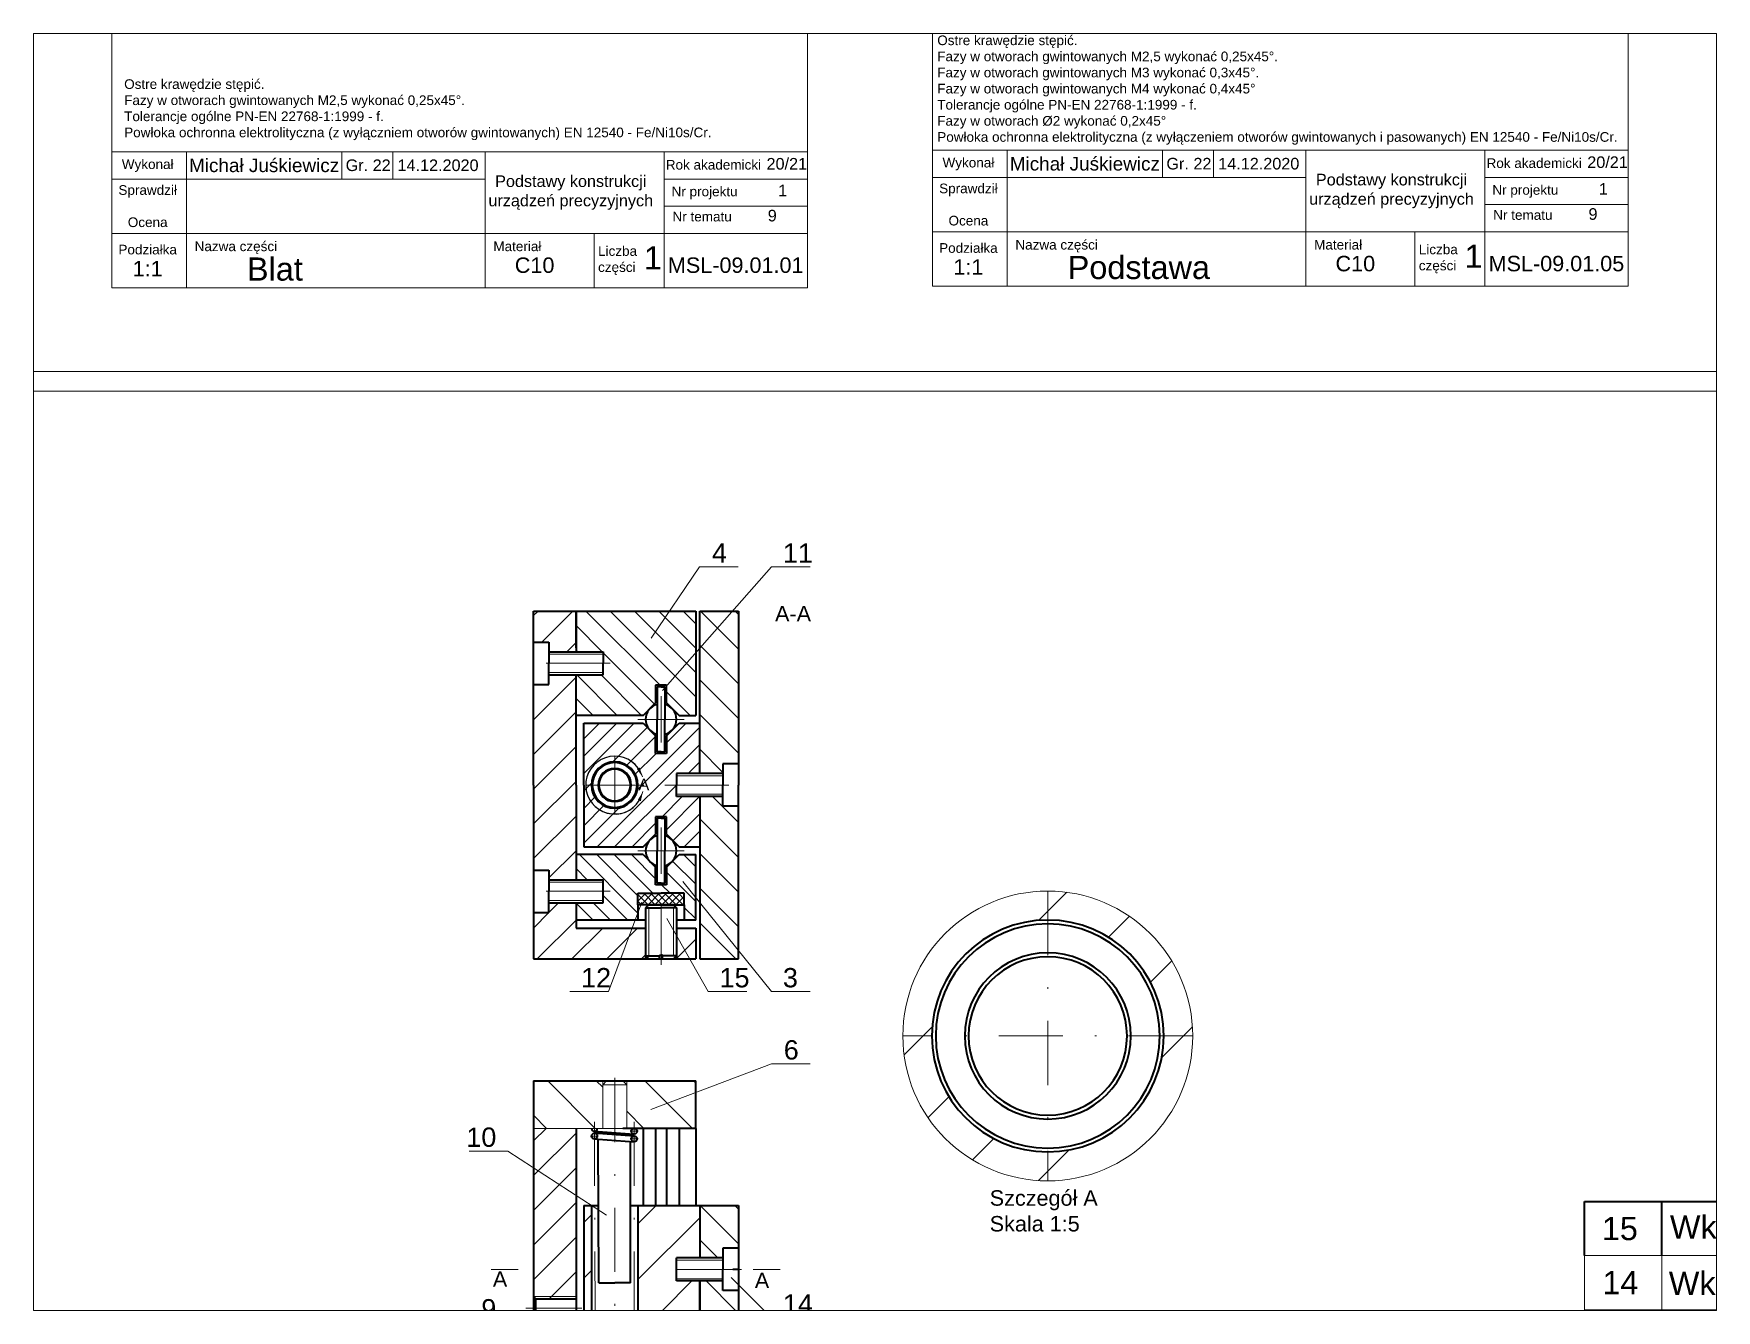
# Paper-space layout 'Układ1' of a CAD drawing. Header units: millimetres. Extents: x 26 to 231, y 20 to 176.
# The model-space entities are those that its viewports show. They can reach past a viewport. Long polylines and large blocks are cut down to what shows.
import ezdxf

# ---------------------------------------------------------------- set-up
doc = ezdxf.new("R2010")
doc.units = ezdxf.units.MM
doc.header["$LTSCALE"] = 3
doc.linetypes.add('DASHDOT', pattern=[2.4649, 1.23245, -0.616225, 0, -0.616225])
for name, color, linetype, lineweight in [('cienkie', 7, 'Continuous', 9), ('gwint', 212, 'Continuous', 13), ('kontur', 7, 'Continuous', 20), ('kontury', 7, 'Continuous', 40), ('kreskowanie', 5, 'Continuous', 13), ('opis', 3, 'Continuous', 20), ('osie', 1, 'DASHDOT', 18), ('pomocnicza', 252, 'Continuous', 13), ('wymiary', 3, 'Continuous', 18)]:
    doc.layers.add(name, color=color, linetype=linetype, lineweight=lineweight)
doc.styles.get("Standard").update_dxf_attribs({"font": 'arial.ttf'})
doc.dimstyles.new('ISO-25', dxfattribs={"dimtxt": 2.5, "dimasz": 2.5, "dimexe": 1.25, "dimexo": 0.625, "dimtad": 1, "dimtxsty": 'Standard', "dimcen": 2.5, "dimadec": 0, "dimazin": 0, "dimtfac": 1, "dimtmove": 0, "dimatfit": 3, "dimfxl": 1, "dimarcsym": 0})

# ---------------------------------------------------------------- blocks, each defined once
blk = doc.blocks.new('*D69')
at = {"layer": 'Defpoints', "color": 0, "transparency": 16777216}
for p in [(645.59, 183.99), (657.26, 180.13), (650.09, 177.99), (657.39, 176.34)]:
    blk.add_point(p, dxfattribs=at)
at = {"layer": 'opis', "color": 0, "lineweight": -2, "transparency": 16777216}
blk.add_arc((650.09, 177.99), 7.5, 35.8301, 328.0627, dxfattribs=at)
at = {"layer": 'opis', "color": 0, "transparency": 16777216}
for points in [[(656.54, 182.57), (655.79, 182.2), (657.27, 180.14)], [(656.07, 174.18), (656.84, 173.86), (657.4, 176.34)]]:
    blk.add_solid(points, dxfattribs=at)

msp = doc.modelspace()

# ---------------------------------------------------------------- hatches: boundary and pattern name
at = {"layer": 'kreskowanie'}
h = msp.add_hatch(dxfattribs=at)
h.set_pattern_fill('ANSI31', color=5)
h.set_pattern_definition([(45, (46.6636, 24.661), (-2.245064, 2.245064), [])])
h.paths.add_polyline_path([(671.781, 420.906), (669.181, 420.906), (669.181, 419.506), (666.781, 419.506), (666.781, 415.756), (671.781, 415.756)])
h.paths.add_polyline_path([(671.781, 427.756), (671.531, 428.006), (666.781, 428.006), (666.781, 425.506), (669.181, 425.506), (669.181, 424.106), (671.781, 424.106)])
h.paths.add_polyline_path([(671.781, 437.006), (671.531, 437.256), (666.781, 437.256), (666.781, 430.006), (671.531, 430.006), (671.781, 430.256)])
h.paths.add_polyline_path([(671.781, 446.256), (671.531, 446.506), (666.781, 446.506), (666.781, 439.256), (671.531, 439.256), (671.781, 439.506)])
h.paths.add_polyline_path([(671.781, 452.406), (669.181, 452.406), (669.181, 451.006), (666.781, 451.006), (666.781, 448.506), (671.531, 448.506), (671.781, 448.756)])
h.paths.add_polyline_path([(671.781, 460.756), (666.781, 460.756), (666.781, 457.006), (669.181, 457.006), (669.181, 455.606), (671.781, 455.606)])
h.paths.add_polyline_path([(638.262, 509.084), (633.012, 509.084), (633.012, 506.684), (631.612, 506.684), (631.612, 504.084), (638.262, 504.084)])
h.paths.add_polyline_path([(628.412, 506.684), (627.012, 506.684), (627.012, 509.084), (609.512, 509.084), (609.262, 508.834), (609.262, 504.084), (628.412, 504.084)])
h.paths.add_polyline_path([(607.262, 508.834), (607.012, 509.084), (589.512, 509.084), (589.512, 506.684), (588.112, 506.684), (588.112, 504.084), (607.262, 504.084)])
h.paths.add_polyline_path([(584.912, 506.684), (583.512, 506.684), (583.512, 509.084), (578.262, 509.084), (578.262, 504.084), (584.912, 504.084)])
h.paths.add_polyline_path([(522.254, 348.337), (611.672, 348.337), (611.672, 361.878), (522.254, 361.878)], flags=9)
h = msp.add_hatch(dxfattribs=at)
h.set_pattern_fill('ANSI31', color=5, scale=2)
h.set_pattern_definition([(45, (184.2766, 486.4835), (-4.49013, 4.49013), [])])
h.paths.add_polyline_path([(671.082, 141.019), (666.082, 141.019), (666.082, 133.019), (671.082, 133.019)])
h.paths.add_polyline_path([(640.082, 141.019), (640.082, 147.519), (633.082, 147.519), (633.082, 145.019), (629.082, 145.019), (629.082, 133.019), (658.082, 133.019), (658.082, 141.019)])
h.paths.add_polyline_path([(629.082, 156.019), (633.082, 156.019), (633.082, 153.519), (640.082, 153.519), (640.082, 178.019), (640.082, 206.519), (633.082, 206.519), (633.082, 204.019), (629.082, 204.019), (629.082, 178.019)])
h.paths.add_polyline_path([(629.082, 223.019), (629.082, 215.019), (633.082, 215.019), (633.082, 212.519), (640.082, 212.519), (640.082, 223.019)])
h = msp.add_hatch(dxfattribs=at)
h.set_pattern_fill('ANSI31', color=5, scale=1.4, angle=-90)
h.set_pattern_definition([(315, (184.2766, 486.4835), (3.14309, 3.14309), [])])
h.paths.add_polyline_path([(647.082, 206.519), (640.082, 206.519), (640.082, 196.019), (657.425, 196.019), (660.682, 199.276), (660.682, 203.819), (663.482, 203.819), (663.482, 199.276), (666.739, 196.019), (671.082, 196.019), (671.082, 223.019), (640.082, 223.019), (640.082, 212.519), (647.082, 212.519), (647.082, 209.519)])
h = msp.add_hatch(dxfattribs=at)
h.set_pattern_fill('ANSI31', color=5, scale=2, angle=-90)
h.set_pattern_definition([(315, (184.2766, 486.4835), (4.49013, 4.49013), [])])
h.paths.add_polyline_path([(672.082, 133.019), (682.082, 133.019), (682.082, 172.519), (678.082, 172.519), (678.082, 175.019), (672.082, 175.019)])
h.paths.add_polyline_path([(672.082, 181.019), (678.082, 181.019), (678.082, 183.519), (682.082, 183.519), (682.082, 223.019), (672.082, 223.019)])
h = msp.add_hatch(dxfattribs=at)
h.set_pattern_fill('ANSI31', color=5)
h.set_pattern_definition([(45, (184.2766, 486.4835), (-2.245064, 2.245064), [])])
h.paths.add_polyline_path([(657.425, 162.019), (660.682, 165.276), (660.682, 169.819), (663.482, 169.819), (663.482, 165.276), (666.739, 162.019), (672.082, 162.019), (672.082, 175.019), (666.082, 175.019), (666.082, 178.019), (666.082, 181.019), (672.082, 181.019), (672.082, 194.019), (666.739, 194.019), (663.482, 190.762), (663.482, 186.219), (660.682, 186.219), (660.682, 190.762), (657.425, 194.019), (642.082, 194.019), (642.082, 178.019), (642.082, 162.019)])
h.paths.add_polyline_path([(644.082, 178.019, -1), (656.082, 178.019, -1)], flags=16)
h.paths.add_polyline_path([(644.282, 178.019, -1), (655.882, 178.019, -1)], flags=0)
h.paths.add_polyline_path([(645.782, 178.019, -1), (654.382, 178.019, -1)], flags=0)
h.paths.add_polyline_path([(645.982, 178.019, -1), (654.182, 178.019, -1)], flags=0)
h = msp.add_hatch(dxfattribs=at)
h.set_pattern_fill('ANSI31', color=5, angle=-90)
h.set_pattern_definition([(315, (184.2766, 486.4835), (2.245064, 2.245064), [])])
h.paths.add_polyline_path([(656.082, 143.019), (656.082, 147.019), (656.082, 150.019), (662.082, 150.019), (668.082, 150.019), (668.082, 147.019), (668.082, 143.019), (671.082, 143.019), (671.082, 160.019), (666.739, 160.019), (663.482, 156.762), (663.482, 152.219), (660.682, 152.219), (660.682, 156.762), (657.425, 160.019), (640.082, 160.019), (640.082, 153.519), (647.082, 153.519), (647.082, 147.519), (640.082, 147.519), (640.082, 143.019)])
h = msp.add_hatch(dxfattribs=at)
h.set_pattern_fill('ANSI37', color=256, scale=0.4, angle=-90)
h.set_pattern_definition([(315, (159.4416, 396.7108), (0.8980256, 0.8980256), []), (45, (159.4416, 396.7108), (-0.8980256, 0.8980256), [])])
h.paths.add_polyline_path([(662.082, 150.019), (656.082, 150.019), (656.082, 147.019), (662.082, 147.019), (668.082, 147.019), (668.082, 150.019)])
h = msp.add_hatch(dxfattribs=at)
h.set_pattern_fill('ANSI31', color=5, scale=5)
h.set_pattern_definition([(45, (-1566.89, 1655.412), (-11.22532, 11.22532), [])])
h.paths.add_polyline_path([(732.138, 113.089, -1), (792.138, 113.089, -1)], flags=16)
h.paths.add_polyline_path([(733.138, 113.089, -1), (791.138, 113.089, -1)], flags=0)
h.paths.add_polyline_path([(740.638, 113.089, -1), (783.638, 113.089, -1)], flags=0)
h.paths.add_polyline_path([(741.638, 113.089, -1), (782.638, 113.089, -1)], flags=0)
edge = h.paths.add_edge_path()
edge.add_arc((762.138, 113.089), 37.5, 0, 360)
h = msp.add_hatch(dxfattribs=at)
h.set_pattern_fill('ANSI31', color=5, scale=2.8, angle=-90)
h.set_pattern_definition([(315, (184.277, 512.212), (6.28618, 6.28618), [])])
h.paths.add_polyline_path([(646.982, 101.467), (639.082, 101.467), (639.082, 97.867), (637.082, 97.867), (637.082, 89.187), (646.982, 89.187)])
h.paths.add_polyline_path([(629.082, 89.187), (637.082, 89.187), (637.082, 97.867), (639.027, 97.867), (639.027, 101.467), (629.082, 101.467)])
h.paths.add_polyline_path([(671.082, 89.187), (671.082, 101.467), (653.182, 101.467), (653.182, 89.187)])
h = msp.add_hatch(dxfattribs=at)
h.set_pattern_fill('ANSI31', color=5, scale=2)
h.set_pattern_definition([(45, (184.2766, 512.212), (-4.49013, 4.49013), [])])
h.paths.add_polyline_path([(640.082, 45.087), (640.082, 89.187), (637.082, 89.187), (637.082, 81.867), (634.582, 81.867), (637.082, 81.867), (637.082, 89.187), (629.082, 89.187), (629.082, 45.687), (629.682, 45.087)])
h.paths.add_polyline_path([(640.082, -17.922), (640.082, 40.287), (629.682, 40.287), (629.082, 39.687), (629.082, -17.322), (629.682, -17.922)])
h.paths.add_polyline_path([(640.082, -88.542), (640.082, -22.722), (629.682, -22.722), (629.082, -23.322), (629.082, -88.542)])
h = msp.add_hatch(dxfattribs=at)
h.set_pattern_fill('ANSI31', color=5, scale=3.2)
h.set_pattern_definition([(45, (184.277, 512.212), (-7.1842, 7.1842), [])])
h.paths.add_polyline_path([(642.082, -50.813), (658.082, -50.813), (658.082, -40.213), (661.082, -38.481), (664.082, -40.213), (664.082, -50.813), (672.082, -50.813), (672.082, -37.313), (666.082, -37.313), (666.082, -31.313), (672.082, -31.313), (672.082, 49.687), (666.082, 49.687), (666.082, 56.287), (666.082, 55.687), (672.082, 55.687), (672.082, 69.187), (656.082, 69.187), (656.082, 30.467), (644.082, 30.467), (644.082, 69.187), (642.082, 69.187)])
h = msp.add_hatch(dxfattribs=at)
h.set_pattern_fill('ANSI31', color=5, scale=2, angle=-90)
h.set_pattern_definition([(315, (184.2766, 512.212), (4.49013, 4.49013), [])])
h.paths.add_polyline_path([(681.582, 11.187), (682.082, 11.687), (682.082, 47.187), (678.082, 47.187), (678.082, 49.687), (672.082, 49.687), (672.082, 11.187)])
h.paths.add_polyline_path([(678.082, 55.687), (678.082, 58.187), (682.082, 58.187), (682.082, 69.187), (672.082, 69.187), (672.082, 55.687)])
h.paths.add_polyline_path([(682.082, -28.813), (682.082, 6.687), (681.582, 7.187), (672.082, 7.187), (672.082, -31.313), (678.082, -31.313), (678.082, -28.813)])
h.paths.add_polyline_path([(682.082, -50.813), (682.082, -39.813), (678.082, -39.813), (678.082, -37.313), (672.082, -37.313), (672.082, -50.813)])

# ---------------------------------------------------------------- linework, layer by layer
at = {"layer": 'cienkie', "lineweight": 5}
for p, q in [((539.29, 341.857), (539.29, 306.708)), ((579.461, 341.857), (579.461, 334.827)), ((592.691, 341.857), (592.691, 334.827)), ((616.588, 341.857), (616.588, 320.768)), ((662.844, 306.708), (662.844, 341.857)), ((751.649, 342.268), (751.649, 307.119)), ((791.819, 342.268), (791.819, 335.238)), ((805.049, 342.268), (805.049, 335.238)), ((828.947, 342.268), (828.947, 321.179)), ((875.202, 307.119), (875.202, 342.268)), ((616.588, 334.827), (519.971, 334.827)), ((699.971, 334.827), (662.844, 334.827)), ((828.947, 335.238), (732.33, 335.238)), ((912.33, 335.238), (875.202, 335.238)), ((699.971, 327.798), (662.844, 327.798)), ((912.33, 328.208), (875.202, 328.208)), ((699.971, 320.768), (519.971, 320.768)), ((644.78, 306.708), (644.78, 320.768)), ((912.33, 321.179), (732.33, 321.179)), ((857.138, 307.119), (857.138, 321.179)), ((519.971, 306.708), (699.971, 306.708)), ((732.33, 307.119), (912.33, 307.119))]:
    msp.add_line(p, q, dxfattribs=at)
at = {"layer": 'cienkie'}
for p, q in [((900.983, 56.258), (1262.515, 56.258)), ((920.983, -153.742), (920.983, 56.258)), ((900.983, 42.258), (1262.515, 42.258))]:
    msp.add_line(p, q, dxfattribs=at)
at = {"layer": 'gwint'}
for p, q in [((633.082, 211.919), (647.082, 211.919)), ((633.082, 207.119), (647.082, 207.119)), ((666.082, 180.419), (678.082, 180.419)), ((666.082, 175.619), (678.082, 175.619)), ((633.082, 152.919), (647.082, 152.919)), ((633.082, 148.119), (647.082, 148.119)), ((658.882, 133.819), (658.882, 146.219)), ((665.282, 133.819), (665.282, 146.219)), ((666.082, 55.087), (678.082, 55.087)), ((666.082, 50.287), (678.082, 50.287)), ((640.082, 45.687), (629.082, 45.687))]:
    msp.add_line(p, q, dxfattribs=at)
at = {"layer": 'kontur'}
for p, q in [((699.971, 341.857), (519.971, 341.857)), ((912.33, 342.268), (732.33, 342.268)), ((616.588, 320.768), (616.588, 306.708)), ((828.947, 321.179), (828.947, 307.119)), ((646.982, 101.467), (646.982, 89.187)), ((646.982, 100.467), (647.982, 101.467)), ((646.982, 100.467), (653.182, 100.467)), ((653.182, 100.467), (652.182, 101.467)), ((653.182, 89.187), (653.182, 101.467)), ((629.082, 89.187), (632.082, 89.187)), ((632.082, 89.187), (647.982, 89.187)), ((652.182, 89.187), (647.982, 89.187)), ((900.983, -153.742), (900.983, 56.258))]:
    msp.add_line(p, q, dxfattribs=at)
at = {"layer": 'kontur', "lineweight": 20}
msp.add_line((1262.515, 279.96), (482.515, 279.96), dxfattribs=at)
at = {"layer": 'kontur'}
for points in [[(519.971, 306.708), (699.971, 306.708), (699.971, 583.708), (519.971, 583.708)], [(732.33, 307.119), (912.33, 307.119), (912.33, 584.119), (732.33, 584.119)]]:
    msp.add_lwpolyline(points, close=True, dxfattribs=at)
at = {"layer": 'kontury'}
for p, q in [((840.862, 395.506), (840.862, 374.506)), ((836.862, 390.006), (836.862, 374.506)), ((836.862, 374.506), (840.862, 374.506)), ((629.082, 178.019), (629.082, 223.019)), ((629.082, 223.019), (671.082, 223.019)), ((640.082, 213.519), (640.082, 223.019)), ((640.082, 223.019), (640.082, 212.519)), ((671.082, 223.019), (671.082, 196.019)), ((672.082, 181.019), (672.082, 223.019)), ((672.082, 223.019), (682.082, 223.019)), ((682.082, 223.019), (682.082, 178.019)), ((629.082, 215.019), (633.082, 215.019)), ((633.082, 215.019), (633.082, 209.519)), ((633.082, 212.519), (647.082, 212.519)), ((633.082, 204.019), (633.082, 209.519)), ((647.082, 212.519), (647.082, 209.519)), ((647.082, 206.519), (647.082, 209.519)), ((633.082, 206.519), (647.082, 206.519)), ((640.082, 178.019), (640.082, 206.519)), ((629.082, 204.019), (633.082, 204.019)), ((663.482, 203.819), (660.682, 203.819)), ((660.682, 203.819), (660.682, 199.276)), ((662.082, 203.419), (661.082, 203.419)), ((661.082, 203.419), (661.082, 195.019)), ((662.082, 203.419), (663.082, 203.419)), ((663.082, 203.419), (663.082, 195.019)), ((663.482, 199.276), (663.482, 203.819)), ((657.425, 196.019), (640.082, 196.019)), ((666.739, 196.019), (671.082, 196.019)), ((642.082, 178.019), (642.082, 194.019)), ((642.082, 194.019), (657.425, 194.019)), ((661.082, 186.619), (661.082, 195.019)), ((663.082, 186.619), (663.082, 195.019)), ((666.739, 194.019), (672.082, 194.019)), ((660.682, 186.219), (660.682, 190.762)), ((663.482, 190.762), (663.482, 186.219)), ((663.482, 186.219), (660.682, 186.219)), ((662.082, 186.619), (661.082, 186.619)), ((662.082, 186.619), (663.082, 186.619)), ((682.082, 183.519), (678.082, 183.519)), ((678.082, 183.519), (678.082, 178.019)), ((678.082, 181.019), (666.082, 181.019)), ((666.082, 181.019), (666.082, 178.019)), ((629.082, 178.019), (629.082, 133.019)), ((640.082, 178.019), (640.082, 153.519)), ((642.082, 178.019), (642.082, 162.019)), ((666.082, 175.019), (666.082, 178.019)), ((678.082, 175.019), (666.082, 175.019)), ((672.082, 175.019), (672.082, 133.019)), ((678.082, 172.519), (678.082, 178.019)), ((682.082, 133.019), (682.082, 178.019)), ((663.482, 169.819), (660.682, 169.819)), ((660.682, 169.819), (660.682, 165.276)), ((663.482, 165.276), (663.482, 169.819)), ((682.082, 172.519), (678.082, 172.519)), ((662.082, 169.419), (661.082, 169.419)), ((661.082, 169.419), (661.082, 161.019)), ((662.082, 169.419), (663.082, 169.419)), ((663.082, 169.419), (663.082, 161.019)), ((642.082, 162.019), (657.425, 162.019)), ((666.739, 162.019), (672.082, 162.019)), ((657.425, 160.019), (640.082, 160.019)), ((660.682, 152.219), (660.682, 156.762)), ((661.082, 152.619), (661.082, 161.019)), ((663.082, 152.619), (663.082, 161.019)), ((663.482, 156.762), (663.482, 152.219)), ((666.739, 160.019), (671.082, 160.019)), ((671.082, 143.019), (671.082, 160.019)), ((629.082, 156.019), (633.082, 156.019)), ((633.082, 156.019), (633.082, 150.519)), ((633.082, 153.519), (647.082, 153.519)), ((647.082, 147.519), (647.082, 153.519)), ((662.082, 152.619), (661.082, 152.619)), ((662.082, 152.619), (663.082, 152.619)), ((633.082, 145.019), (633.082, 150.519)), ((656.082, 147.019), (656.082, 150.019)), ((656.082, 150.019), (662.082, 150.019)), ((663.482, 152.219), (660.682, 152.219)), ((668.082, 150.019), (662.082, 150.019)), ((668.082, 147.019), (668.082, 150.019)), ((629.082, 145.019), (633.082, 145.019)), ((633.082, 147.519), (647.082, 147.519)), ((640.082, 147.519), (640.082, 141.019)), ((662.082, 147.019), (656.082, 147.019)), ((656.082, 147.019), (656.082, 143.019)), ((658.882, 147.019), (658.082, 146.219)), ((658.082, 146.219), (658.082, 133.019)), ((658.082, 146.219), (662.082, 146.219)), ((658.882, 147.019), (662.082, 147.019)), ((665.282, 147.019), (662.082, 147.019)), ((662.082, 147.019), (668.082, 147.019)), ((666.082, 146.219), (662.082, 146.219)), ((665.282, 147.019), (666.082, 146.219)), ((666.082, 146.219), (666.082, 133.019)), ((668.082, 147.019), (668.082, 143.019)), ((658.082, 143.019), (640.082, 143.019)), ((640.082, 141.019), (658.082, 141.019)), ((671.082, 143.019), (666.082, 143.019)), ((666.082, 141.019), (671.082, 141.019)), ((671.082, 141.019), (671.082, 133.019)), ((629.082, 133.019), (671.082, 133.019)), ((658.882, 133.019), (658.082, 133.819)), ((658.082, 133.819), (661.682, 133.819)), ((661.682, 133.019), (661.682, 134.019)), ((661.682, 134.019), (662.082, 134.019)), ((662.482, 134.019), (662.082, 134.019)), ((662.082, 133.019), (662.482, 133.019)), ((662.482, 133.019), (662.482, 134.019)), ((666.082, 133.819), (662.482, 133.819)), ((665.282, 133.019), (666.082, 133.819)), ((672.082, 133.019), (682.082, 133.019)), ((629.082, 101.467), (671.082, 101.467)), ((629.082, 101.467), (629.082, -88.542)), ((671.082, 89.187), (671.082, 101.467)), ((640.082, 89.187), (640.082, -88.542)), ((644.836, 88.437), (645.786, 88.367)), ((645.786, 87.867), (644.836, 87.937)), ((645.786, 88.367), (655.132, 87.687)), ((645.789, 87.867), (645.786, 88.367)), ((655.132, 87.187), (645.789, 87.867)), ((671.082, 89.187), (652.182, 89.187)), ((654.182, 87.256), (654.182, 87.756)), ((657.425, 89.187), (657.425, 69.187)), ((660.682, 89.187), (660.682, 69.187)), ((663.482, 89.187), (663.482, 69.187)), ((666.739, 89.187), (666.739, 69.187)), ((671.082, 89.187), (671.082, 69.187)), ((644.836, 86.437), (645.786, 86.367)), ((645.786, 86.367), (655.132, 85.687)), ((645.982, 49.187), (645.796, 86.366)), ((654.182, 49.187), (654.182, 85.756)), ((900.983, 56.258), (900.983, 70.258)), ((900.983, 70.258), (1262.515, 70.258)), ((920.983, 56.258), (920.983, 70.258)), ((642.082, 69.187), (642.082, -50.813)), ((642.082, 69.187), (645.882, 69.187)), ((644.082, 69.187), (644.082, 30.467)), ((654.182, 69.187), (672.082, 69.187)), ((656.082, 69.187), (656.082, 30.467)), ((672.082, 69.187), (682.082, 69.187)), ((672.082, 69.187), (672.082, 55.687)), ((682.082, 69.187), (682.082, -50.813)), ((682.082, 58.187), (678.082, 58.187)), ((678.082, 58.187), (678.082, 52.687)), ((678.082, 55.687), (666.082, 55.687)), ((666.082, 49.687), (666.082, 55.687)), ((678.082, 47.187), (678.082, 52.687)), ((682.082, 52.687), (680.682, 52.687)), ((645.982, 49.187), (650.082, 49.187)), ((654.182, 49.187), (650.082, 49.187)), ((678.082, 49.687), (666.082, 49.687)), ((672.082, -31.313), (672.082, 49.687)), ((672.082, 49.687), (672.082, -31.313)), ((629.682, 45.087), (629.082, 45.687)), ((629.682, 45.087), (640.082, 45.087)), ((629.682, 40.287), (629.682, 45.087)), ((682.082, 47.187), (678.082, 47.187)), ((629.082, 39.687), (629.682, 40.287)), ((629.682, 40.287), (640.082, 40.287))]:
    msp.add_line(p, q, dxfattribs=at)
at = {"layer": 'kontury', "lineweight": 5}
for p, q in [((519.971, 306.708), (699.971, 306.708)), ((732.33, 307.119), (912.33, 307.119))]:
    msp.add_line(p, q, dxfattribs=at)
at = {"layer": 'kontury'}
for points in [[(657.425, 196.019), (660.682, 199.276)], [(663.482, 199.276), (666.739, 196.019)], [(657.425, 194.019), (660.682, 190.762)], [(663.482, 190.762), (666.739, 194.019)], [(657.425, 162.019), (660.682, 165.276)], [(663.482, 165.276), (666.739, 162.019)], [(657.425, 160.019), (660.682, 156.762)], [(663.482, 156.762), (666.739, 160.019)]]:
    msp.add_lwpolyline(points, dxfattribs=at)
for centre in [(644.836, 87.187), (655.132, 88.437), (655.132, 86.437)]:
    msp.add_circle(centre, 0.75, dxfattribs=at)
for centre, radius, start, end in [((662.082, 195.019), 4, 104.47751, 180), ((662.082, 195.019), 4, 0, 75.52249), ((662.082, 195.019), 4, 180, 255.52249), ((662.082, 195.019), 4, 284.47751, 0), ((650.082, 178.019), 6, 0, 180), ((650.082, 178.019), 5.8, 0, 180), ((650.082, 178.019), 4.3, 0, 180), ((650.082, 178.019), 4.1, 0, 180), ((650.082, 178.019), 6, 180, 0), ((650.082, 178.019), 5.8, 180, 0), ((650.082, 178.019), 4.3, 180, 0), ((650.082, 178.019), 4.1, 180, 0), ((662.082, 161.019), 4, 104.47751, 180), ((662.082, 161.019), 4, 0, 75.52249), ((662.082, 161.019), 4, 180, 255.52249), ((662.082, 161.019), 4, 284.47751, 0), ((762.138, 113.089), 30, 0, 180), ((762.138, 113.089), 29, 0, 180), ((762.138, 113.089), 21.5, 0, 180), ((762.138, 113.089), 20.5, 0, 180), ((762.138, 113.089), 30, 180, 0), ((762.138, 113.089), 29, 180, 0), ((762.138, 113.089), 21.5, 180, 0), ((762.138, 113.089), 20.5, 180, 0), ((644.836, 89.187), 0.75, 180, 0)]:
    msp.add_arc(centre, radius, start, end, dxfattribs=at)
at = {"layer": 'opis'}
for p, q in [((659.507, 216.052), (672.064, 234.477)), ((690.657, 234.477), (662.419, 202.516)), ((682.064, 234.477), (672.064, 234.477)), ((690.657, 234.477), (700.657, 234.477)), ((667.719, 153.02), (690.657, 124.595)), ((648.445, 124.595), (657.124, 147.692)), ((663.537, 143.491), (674.262, 124.595)), ((638.445, 124.595), (648.445, 124.595)), ((674.262, 124.595), (684.262, 124.595)), ((690.657, 124.595), (700.657, 124.595)), ((659.392, 94.088), (690.657, 105.912)), ((700.657, 105.912), (690.657, 105.912)), ((622.403, 83.32), (612.403, 83.32)), ((648.003, 66.72), (622.403, 83.32)), ((618.097, 52.687), (625.097, 52.687)), ((685.876, 52.687), (692.876, 52.687)), ((680.222, 50.557), (690.657, 40.162)), ((690.657, 40.162), (700.657, 40.162))]:
    msp.add_line(p, q, dxfattribs=at)
msp.add_circle((762.138, 113.089), 37.5, dxfattribs=at)
msp.add_arc((650.087, 177.991), 7.482, 16.64201, 347.2508, dxfattribs=at)
at = {"layer": 'osie'}
for p, q in [((648.893, 209.519), (627.334, 209.519)), ((662.082, 189.019), (662.082, 201.019)), ((668.082, 195.019), (656.082, 195.019)), ((650.082, 185.519), (650.082, 170.519)), ((657.582, 178.019), (642.582, 178.019)), ((663.041, 178.019), (683.401, 178.019)), ((662.082, 167.019), (662.082, 155.019)), ((668.082, 161.019), (656.082, 161.019)), ((648.893, 150.519), (627.334, 150.519)), ((762.138, 150.589), (762.138, 75.589)), ((662.082, 131.527), (662.082, 147.369)), ((799.638, 113.089), (724.638, 113.089)), ((650.082, 102.228), (650.082, 28.017)), ((650.082, 102.228), (650.082, 28.017)), ((645.836, 89.187), (643.836, 89.187)), ((645.836, 87.187), (643.836, 87.187)), ((644.836, 90.886), (645.032, 29.52)), ((644.836, 88.187), (644.836, 90.187)), ((644.836, 86.187), (644.836, 88.187)), ((656.132, 88.437), (654.132, 88.437)), ((655.132, 90.886), (655.132, 29.52)), ((655.132, 87.437), (655.132, 89.437)), ((655.132, 85.437), (655.132, 87.437)), ((656.132, 86.437), (654.132, 86.437)), ((682.933, 52.687), (665.155, 52.687)), ((641.588, 42.687), (627.082, 42.687))]:
    msp.add_line(p, q, dxfattribs=at)
at = {"layer": 'pomocnicza'}
msp.add_lwpolyline([(474.715, -229.08), (1270.315, -229.08), (1270.315, 285), (474.715, 285)], close=True, dxfattribs=at)

# ---------------------------------------------------------------- texts
at = {"layer": 'opis'}
for s, width, gutter_width, heights, insert, char_height, attachment_point in [('\\pxqc;Wykonał', 20.0851, 12.5, [6.933], (529.248, 338.286), 2.5, 5), ('Michał Juśkiewicz', 40.17019, 12.5, [0], (559.376, 338.342), 3.5, 5), ('Rok akademicki', 25.70246, 12.5, [7.222], (663.307, 338.503), 2.5, 4), ('\\pxqc;Wykonał', 20.0851, 12.5, [6.933], (741.606, 338.696), 2.5, 5), ('Michał Juśkiewicz', 40.17019, 12.5, [0], (771.734, 338.753), 3.5, 5), ('Rok akademicki', 25.70246, 12.5, [7.222], (875.665, 338.914), 2.5, 4), ('Podstawy konstrukcji urządzeń precyzyjnych', 48.25529, 12.5, [0], (638.716, 331.313), 3, 5), ('Podstawy konstrukcji urządzeń precyzyjnych', 48.25529, 12.5, [0], (851.074, 331.723), 3, 5), ('\\pxqc;Sprawdził\\P\\POcena', 20.0851, 12.5, [0], (529.248, 327.798), 2.5, 5), ('\\pxqc;Sprawdził\\P\\POcena', 20.0851, 12.5, [0], (741.606, 328.208), 2.5, 5), ('Podziałka\\P{\\H1.6x;1:1}', 20.0851, 12.5, [0], (529.248, 313.738), 2.5, 5), ('Podziałka\\P{\\H1.6x;1:1}', 20.0851, 12.5, [0], (741.606, 314.149), 2.5, 5), ('Liczba części', 15.06382, 12.5, [0], (858.138, 314.149), 2.5, 4), ('Liczba części', 15.06382, 12.5, [0], (645.78, 313.738), 2.5, 4), ('4', 9.80145, 25, [0], (679.119, 240.555), 5, 3), ('11', 9.80145, 25, [0], (693.602, 240.555), 5, 1), ('A-A', 36.93211, 20, [0], (691.576, 224.36), 4, 1), ('A', 3.62182, 10, [0], (656.241, 179.691), 3, 1), ('12', 9.80145, 25, [0], (641.39, 130.673), 5, 1), ('15', 9.80145, 25, [0], (677.207, 130.673), 5, 1), ('3', 9.80145, 25, [0], (693.602, 130.673), 5, 1), ('6', 9.80145, 25, [0], (697.712, 111.99), 5, 3), ('10', 9.80145, 25, [0], (619.458, 89.398), 5, 3), ('Szczegół A^JSkala 1:5', 53.16711, 10, [0], (747.116, 73.168), 4, 1), ('A', 9.02077, 20, [0], (618.557, 52.195), 4, 1), ('A', 9.02077, 20, [0], (686.336, 51.846), 4, 1), ('9', 9.80145, 25, [0], (619.458, 45.002), 5, 3), ('14', 9.80145, 25, [0], (693.602, 46.24), 5, 1)]:
    msp.add_mtext_dynamic_manual_height_columns(s, width=width, gutter_width=gutter_width, heights=heights, dxfattribs=dict(at, insert=insert, char_height=char_height, attachment_point=attachment_point))
at = {"layer": 'opis', "attachment_point": 1}
for s, insert, char_height in [('Gr. 22', (580.476, 339.889), 3), ('14.12.2020', (593.892, 339.889), 3), ('20/21', (689.371, 340.27), 3), ('Gr. 22', (792.834, 340.3), 3), ('14.12.2020', (806.251, 340.3), 3), ('20/21', (901.73, 340.681), 3), ('{\\H0.83333x;Nr projektu      }    1', (664.806, 333.352), 3), ('{\\H0.83333x;Nr projektu      }    1', (877.164, 333.763), 3), ('{\\H0.83333x;Nr tematu}        9', (665.045, 326.86), 3), ('{\\H0.83333x;Nr tematu}        9', (877.404, 327.271), 3), (' 1', (867.682, 317.856), 6), ('Blat', (554.941, 314.536), 6), ('C10', (624.239, 314.536), 4), (' 1', (655.324, 317.445), 6), ('MSL-09.01.01', (663.844, 314.536), 4), ('Podstawa', (767.3, 314.947), 6), ('C10', (836.598, 314.947), 4), ('MSL-09.01.05', (876.202, 314.947), 4), ('  15', (900.839, 66.258), 6), (' Wkręt M4', (920.789, 66.647), 6), ('  14', (900.983, 52.258), 6), (' Wkręt M3x6', (920.495, 52.097), 6)]:
    msp.add_mtext(s, dxfattribs=dict(at, insert=insert, char_height=char_height))
at = {"layer": 'opis', "char_height": 2.5, "width": 53.4951, "attachment_point": 1}
for s, insert in [('Nazwa części', (541.397, 318.663)), ('Materiał', (618.694, 318.663)), ('Nazwa części', (753.755, 319.074)), ('Materiał', (831.053, 319.074))]:
    msp.add_mtext(s, dxfattribs=dict(at, insert=insert))
at = {"layer": 'wymiary', "char_height": 2.5, "attachment_point": 1}
for s, insert in [('Ostre krawędzie stępić.\\PFazy w otworach gwintowanych M2,5 wykonać 0,25x45%%D.\\PFazy w otworach gwintowanych M3 wykonać 0,3x45%%D.\\PFazy w otworach gwintowanych M4 wykonać 0,4x45%%D\\PTolerancje ogólne PN-EN 22768-1:1999 - f.\\PFazy w otworach %%C2 wykonać 0,2x45%%D^JPowłoka ochronna elektrolityczna (z wyłączeniem otworów gwintowanych i pasowanych) EN 12540 - Fe/Ni10s/Cr.', (733.544, 371.969)), ('Ostre krawędzie stępić.\\PFazy w otworach gwintowanych M2,5 wykonać 0,25x45%%D.\\PTolerancje ogólne PN-EN 22768-1:1999 - f.\\PPowłoka ochronna elektrolityczna (z wyłączniem otworów gwintowanych) EN 12540 - Fe/Ni10s/Cr.', (523.165, 360.636))]:
    msp.add_mtext_dynamic_manual_height_columns(s, width=249.01322, gutter_width=10, heights=[0], dxfattribs=dict(at, insert=insert))

# ---------------------------------------------------------------- dimensions: what is measured, and where the dimension line sits
at = {"layer": 'opis'}
dim = msp.add_angular_dim_3p(base=(645.59, 183.993), center=(650.087, 177.991), p1=(657.256, 180.134), p2=(657.385, 176.339), text=' ', dimstyle='ISO-25', override={"dimse1": 1, "dimse2": 1}, dxfattribs=at)
dim.commit()
dim.dimension.update_dxf_attribs({"geometry": '*D69', "text_midpoint": (13.403, -828.319)})

psp = doc.layouts.new('Układ1')

# ---------------------------------------------------------------- viewports
at = {"layer": 'opis', "view_target_point": (577.245, 408.359)}
psp.add_viewport(center=(128.5, 97.5), size=(205.6, 156), view_center_point=(140.19, -201.092), view_height=330.34833, dxfattribs=at)

doc.saveas('drawing.dxf')
